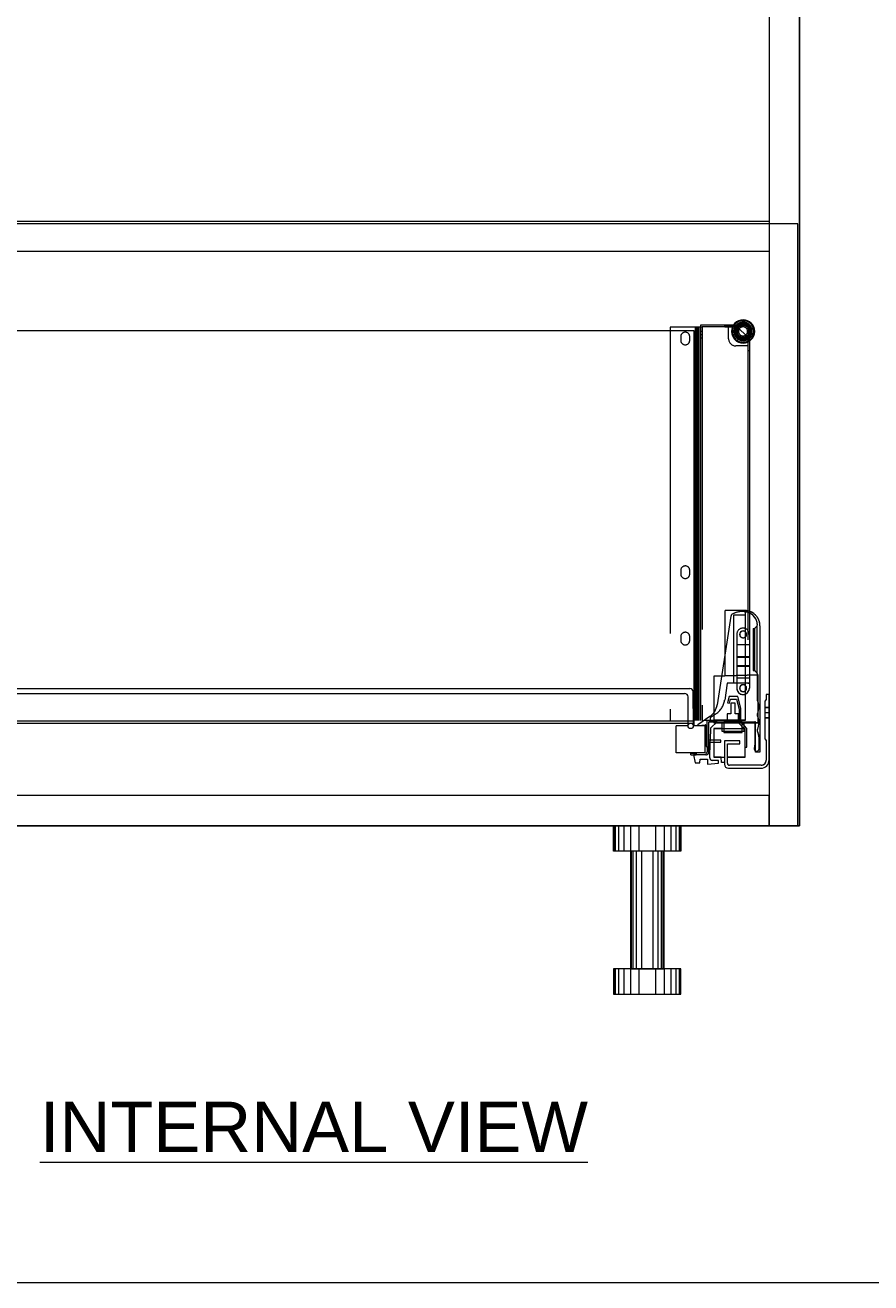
# Model space of a CAD drawing. Header units: millimetres. Extents: x 4065046 to 4134868, y -1476535 to -1460275.
# Drawn here: x 4079925 to 4080427, y -1463348 to -1462600 of the extents above; entities that cross this region are included whole.
import ezdxf

# ---------------------------------------------------------------- set-up
doc = ezdxf.new("R2010")
doc.units = ezdxf.units.MM
doc.header["$LTSCALE"] = 15
doc.linetypes.add('ACAD_ISO02W100', pattern=[15, 12, -3])
doc.linetypes.add('HIDDEN', pattern=[9.525, 6.35, -3.175])
for name, color, linetype in [('02___PRT_ALL_AXES', 7, 'Continuous'), ('BACK', 251, 'Continuous'), ('DEFAULT_2', 8, 'HIDDEN')]:
    doc.layers.add(name, color=color, linetype=linetype)
doc.styles.get("Standard").update_dxf_attribs({"font": 'arial.ttf'})

msp = doc.modelspace()

# ---------------------------------------------------------------- linework, layer by layer
at = {"linetype": 'Continuous', "lineweight": 20, "extrusion": (0, 1, 0)}
for p, q in [((4080323.1, -1462779.65), (4080308.1, -1462779.65)), ((4080308.1, -1462779.65), (4080308.1, -1462781.85)), ((4080323.1, -1462779.65), (4080323.1, -1463013.63)), ((4080323.7, -1462779.65), (4080323.1, -1462779.65)), ((4080323.7, -1462779.65), (4080323.7, -1463013.63)), ((4080324.5, -1462779.65), (4080323.7, -1462779.65)), ((4080325.1, -1462779.65), (4080324.5, -1462779.65)), ((4080324.5, -1462779.65), (4080324.5, -1463013.63)), ((4080325.1, -1462779.65), (4080325.1, -1463013.63)), ((4080326.1, -1462779.65), (4080325.1, -1462779.65)), ((4080326.1, -1462778.45), (4080326.1, -1463013.63)), ((4080345.73, -1462778.45), (4080326.1, -1462778.45)), ((4080322.46, -1462781.85), (4079846.55, -1462781.85)), ((4080322.46, -1463016.85), (4080322.46, -1462781.85)), ((4080346.5, -1462782.25), (4080346.5, -1462782.25)), ((4080347.5, -1462782.25), (4080346.5, -1462782.25)), ((4080355.3, -1462788.02), (4080355.3, -1462949.74)), ((4080355.5, -1462782.25), (4080356.5, -1462782.25)), ((4080356.5, -1462782.25), (4080356.5, -1462782.25)), ((4080344.29, -1462951.5), (4080336.13, -1463004.27)), ((4080358.5, -1462983.86), (4080358.5, -1462958.86)), ((4080358.65, -1462958.51), (4080359.71, -1462957.45)), ((4080359.7, -1462957.46), (4080359.71, -1462957.45)), ((4080359.7, -1462957.46), (4080359.7, -1462985.27)), ((4080359.71, -1462957.45), (4080359.71, -1462957.45)), ((4080360, -1462956.74), (4080360, -1462956.74)), ((4080361.5, -1462957.27), (4080361.5, -1463032.47)), ((4080347.75, -1462962.43), (4080347.75, -1462994.43)), ((4080355.25, -1462962.43), (4080355.25, -1462994.43)), ((4080359.71, -1462985.28), (4080358.65, -1462984.22)), ((4080360, -1463001.53), (4080360, -1462985.99)), ((4080365.2, -1463001.14), (4080364.5, -1463002.14)), ((4080364.5, -1463002.14), (4080364.5, -1463024.6)), ((4080365.2, -1462998.17), (4080365.2, -1463001.14)), ((4080367, -1462998.17), (4080365.2, -1462998.17)), ((4080367, -1463037.07), (4080367, -1462998.17)), ((4080331.65, -1463011.34), (4080324.63, -1463016.12)), ((4080360, -1463010.73), (4080360, -1463009.8)), ((4080360.03, -1463009.68), (4080360.03, -1463009.68)), ((4080361, -1463005.66), (4080361, -1463005.66)), ((4080324.5, -1463016.36), (4080324.5, -1463016.36)), ((4080324.83, -1463016.66), (4080328.96, -1463016.28)), ((4080324.83, -1463016.66), (4080328.96, -1463016.28)), ((4080324.83, -1463016.66), (4080324.83, -1463016.66)), ((4080328.96, -1463016.28), (4080328.96, -1463016.28)), ((4080328.96, -1463033.03), (4080328.96, -1463017.03)), ((4080329.5, -1463016.78), (4080329.5, -1463029.18)), ((4080331.2, -1463032.23), (4080331.2, -1463014.43)), ((4080331.2, -1463014.43), (4080358.4, -1463014.43)), ((4080336.11, -1463014.43), (4080331.2, -1463014.43)), ((4080332.05, -1463025.43), (4080332.31, -1463018.05)), ((4080332.31, -1463018.05), (4080336.11, -1463014.43)), ((4080332.31, -1463018.05), (4080336.11, -1463014.43)), ((4080334.1, -1463018.42), (4080334.1, -1463035.52)), ((4080338.82, -1463018.42), (4080334.1, -1463018.42)), ((4080339.49, -1463014.97), (4080335.54, -1463014.97)), ((4080335.54, -1463014.97), (4080339.49, -1463014.97)), ((4080336.11, -1463014.43), (4080340, -1463014.43)), ((4080336.11, -1463014.43), (4080336.11, -1463014.43)), ((4080340, -1463014.81), (4080338.82, -1463015.18)), ((4080338.82, -1463015.18), (4080338.82, -1463019.92)), ((4080338.82, -1463019.92), (4080340, -1463019.92)), ((4080340, -1463014.43), (4080340, -1463020.72)), ((4080351, -1463014.43), (4080340, -1463014.43)), ((4080351, -1463020.72), (4080351, -1463014.43)), ((4080351, -1463014.43), (4080358.4, -1463014.43)), ((4080352.12, -1463015.18), (4080351, -1463014.83)), ((4080351, -1463019.92), (4080352.12, -1463019.92)), ((4080358.4, -1463014.97), (4080351.46, -1463014.97)), ((4080351.46, -1463014.97), (4080358.4, -1463014.97)), ((4080352.12, -1463019.92), (4080352.12, -1463015.18)), ((4080353.65, -1463018.37), (4080352.12, -1463016.66)), ((4080352.8, -1463018.42), (4080352.12, -1463018.42)), ((4080352.8, -1463035.52), (4080352.8, -1463018.42)), ((4080353.65, -1463029.42), (4080353.65, -1463018.37)), ((4080358.4, -1463014.43), (4080358.4, -1463027.57)), ((4080360, -1463019.93), (4080360, -1463019)), ((4080360.03, -1463018.88), (4080360.03, -1463018.88)), ((4080361, -1463014.86), (4080361, -1463014.86)), ((4080334.1, -1463025.43), (4080331.2, -1463025.43)), ((4080331.2, -1463026.43), (4080334.1, -1463026.43)), ((4080331.2, -1463026.43), (4080334.1, -1463026.43)), ((4080331.69, -1463035.78), (4080332.02, -1463026.43)), ((4080340, -1463020.72), (4080351, -1463020.72)), ((4080340, -1463020.72), (4080351, -1463020.72)), ((4080340.4, -1463025.67), (4080340.4, -1463039.57)), ((4080349.5, -1463025.67), (4080340.4, -1463025.67)), ((4080342.2, -1463027.47), (4080349.5, -1463027.47)), ((4080342.2, -1463039.07), (4080342.2, -1463027.47)), ((4080342.2, -1463027.47), (4080349.5, -1463027.47)), ((4080349.5, -1463027.47), (4080349.5, -1463025.67)), ((4080349.5, -1463027.47), (4080349.5, -1463027.47)), ((4080358.4, -1463027.57), (4080358.11, -1463030.26)), ((4080361, -1463030.41), (4080361, -1463024.06)), ((4080364.5, -1463024.6), (4080365.2, -1463025.6)), ((4080364.5, -1463024.6), (4080364.5, -1463024.6)), ((4080364.5, -1463024.6), (4080365.2, -1463025.6)), ((4080365.2, -1463025.6), (4080365.2, -1463037.27)), ((4080320.5, -1463034.03), (4080322.02, -1463034.03)), ((4080320.5, -1463034.03), (4080322.02, -1463034.03)), ((4080320.5, -1463034.03), (4080323.5, -1463034.03)), ((4080320.5, -1463034.03), (4080323.5, -1463034.03)), ((4080322.02, -1463034.03), (4080323.04, -1463038.73)), ((4080322.02, -1463034.03), (4080323.04, -1463038.73)), ((4080322.02, -1463034.03), (4080322.02, -1463034.03)), ((4080329.4, -1463034.03), (4080322.02, -1463034.03)), ((4080329.4, -1463034.03), (4080329.4, -1463034.03)), ((4080329.5, -1463029.18), (4080329.5, -1463029.18)), ((4080329.5, -1463029.18), (4080330.2, -1463029.18)), ((4080329.5, -1463029.18), (4080330.2, -1463029.18)), ((4080330.2, -1463029.18), (4080330.2, -1463032.23)), ((4080331.2, -1463032.23), (4080331.2, -1463032.23)), ((4080352.8, -1463029.42), (4080353.65, -1463029.42)), ((4080352.8, -1463029.42), (4080353.65, -1463029.42)), ((4080353.65, -1463029.42), (4080353.65, -1463029.42)), ((4080358.1, -1463030.41), (4080358.1, -1463030.41)), ((4080358.9, -1463032.47), (4080358.9, -1463031.71)), ((4080361.5, -1463032.47), (4080358.9, -1463032.47)), ((4080361.5, -1463032.47), (4080358.9, -1463032.47)), ((4080358.9, -1463032.47), (4080358.9, -1463032.47)), ((4080361, -1463030.41), (4080361, -1463030.41)), ((4080361.5, -1463032.47), (4080361.5, -1463032.47)), ((4080323.04, -1463038.73), (4080325.77, -1463038.73)), ((4080323.04, -1463038.73), (4080323.04, -1463038.73)), ((4080323.04, -1463038.73), (4080325.77, -1463038.73)), ((4080325.77, -1463038.73), (4080326, -1463036.73)), ((4080325.77, -1463038.73), (4080325.77, -1463038.73)), ((4080326, -1463036.73), (4080330.3, -1463036.73)), ((4080326, -1463036.73), (4080330.3, -1463036.73)), ((4080330.3, -1463036.73), (4080330.3, -1463039.53)), ((4080330.3, -1463039.53), (4080336.9, -1463039.07)), ((4080330.3, -1463039.53), (4080336.9, -1463039.07)), ((4080330.3, -1463039.53), (4080330.3, -1463039.53)), ((4080336.9, -1463037.33), (4080333.19, -1463037.33)), ((4080334.1, -1463035.52), (4080334.1, -1463035.52)), ((4080338.4, -1463035.52), (4080334.1, -1463035.52)), ((4080334.1, -1463035.52), (4080340.4, -1463035.52)), ((4080336.9, -1463039.07), (4080336.9, -1463037.33)), ((4080336.9, -1463039.07), (4080336.9, -1463039.07)), ((4080338.57, -1463038.67), (4080338.4, -1463035.52)), ((4080338.4, -1463035.52), (4080340.4, -1463035.52)), ((4080338.4, -1463035.52), (4080338.4, -1463035.52)), ((4080338.57, -1463038.67), (4080338.4, -1463035.52)), ((4080340.4, -1463038.67), (4080338.57, -1463038.67)), ((4080338.57, -1463038.67), (4080338.57, -1463038.67)), ((4080340.4, -1463038.67), (4080338.57, -1463038.67)), ((4080340.4, -1463039.57), (4080340.4, -1463039.57)), ((4080352.8, -1463035.52), (4080342.2, -1463035.52)), ((4080342.2, -1463035.52), (4080352.8, -1463035.52)), ((4080342.9, -1463042.07), (4080362, -1463042.07)), ((4080342.9, -1463042.07), (4080342.9, -1463042.07)), ((4080342.9, -1463042.07), (4080362, -1463042.07)), ((4080362.34, -1463040.27), (4080343.4, -1463040.27)), ((4080352.8, -1463035.52), (4080352.8, -1463035.52)), ((4080362, -1463042.07), (4080362, -1463042.07)), ((4080367, -1463037.07), (4080367, -1463037.07))]:
    msp.add_line(p, q, dxfattribs=at)
at = {"color": 251, "linetype": 'ACAD_ISO02W100', "lineweight": 20, "extrusion": (0, 1, 0)}
for p, q in [((4080323.1, -1462779.65), (4080323.1, -1463013.63)), ((4080323.9, -1462779.65), (4080323.9, -1463013.63)), ((4080340.72, -1462778.45), (4080326.1, -1462778.45)), ((4080327.1, -1462779.65), (4080326.1, -1462779.65)), ((4080340.72, -1462779.45), (4080327.1, -1462779.45)), ((4080348.08, -1462779.45), (4080327.1, -1462779.45)), ((4080327.1, -1462779.45), (4080327.1, -1463013.63)), ((4080340.72, -1462779.45), (4080340.72, -1462778.45)), ((4080340.72, -1462778.45), (4080345.7, -1462778.45)), ((4080340.72, -1462779.45), (4080345.7, -1462779.45)), ((4080342.9, -1462786.6), (4080342.9, -1462779.45)), ((4080342.9, -1462779.45), (4080346.77, -1462779.45)), ((4080345.7, -1462779.45), (4080345.7, -1462778.45)), ((4080345.7, -1462778.45), (4080347.08, -1462778.45)), ((4080345.7, -1462779.45), (4080348.08, -1462779.45)), ((4080347.08, -1462778.45), (4080345.73, -1462778.45)), ((4080346.77, -1462779.45), (4080346.77, -1462779.45)), ((4080347.08, -1462778.45), (4080347.08, -1462778.45)), ((4080348.08, -1462779.45), (4080347.08, -1462778.45)), ((4080347.08, -1462778.45), (4080355.3, -1462786.67)), ((4080348.08, -1462779.45), (4080348.08, -1462779.45)), ((4080308.1, -1462781.85), (4080308.1, -1463013.63)), ((4080314.45, -1462785.35), (4080314.45, -1462787.55)), ((4080319.75, -1462787.55), (4080319.75, -1462785.35)), ((4080327.1, -1462782.35), (4080326.1, -1462782.35)), ((4080327.1, -1462784.35), (4080326.1, -1462784.35)), ((4080327.1, -1462784.35), (4080326.1, -1462784.35)), ((4080327.1, -1462786.35), (4080326.1, -1462786.35)), ((4080342.9, -1462786.6), (4080342.9, -1462786.6)), ((4080345.12, -1462782.25), (4080344.59, -1462782.25)), ((4080346, -1462782.25), (4080346, -1462782.25)), ((4080347, -1462782.25), (4080347, -1462782.25)), ((4080347, -1462782.25), (4080347, -1462782.25)), ((4080347.8, -1462782.25), (4080347.8, -1462782.25)), ((4080348, -1462782.25), (4080348, -1462782.25)), ((4080348.8, -1462782.25), (4080348.8, -1462782.25)), ((4080354.2, -1462782.25), (4080354.2, -1462782.25)), ((4080355.3, -1462783.53), (4080354.3, -1462783.53)), ((4080355.3, -1462783.53), (4080354.3, -1462783.53)), ((4080355.3, -1462786.67), (4080354.3, -1462785.67)), ((4080354.3, -1462785.67), (4080354.3, -1462991.43)), ((4080355, -1462782.25), (4080355, -1462782.25)), ((4080355.2, -1462782.25), (4080355.2, -1462782.25)), ((4080355.3, -1462786.67), (4080355.3, -1462788.02)), ((4080356, -1462782.25), (4080356, -1462782.25)), ((4080356, -1462782.25), (4080356, -1462782.25)), ((4080357, -1462782.25), (4080357, -1462782.25)), ((4080357, -1462782.25), (4080357, -1462782.25)), ((4080357.88, -1462782.25), (4080358.41, -1462782.25)), ((4080347.15, -1462790.85), (4080347.15, -1462790.85)), ((4080354.3, -1462790.85), (4080347.15, -1462790.85)), ((4080354.3, -1462790.85), (4080347.15, -1462790.85)), ((4080355.3, -1462793.73), (4080354.3, -1462793.73)), ((4080355.3, -1462793.73), (4080354.3, -1462793.73)), ((4080314.45, -1462924.35), (4080314.45, -1462926.55)), ((4080319.75, -1462926.55), (4080319.75, -1462924.35)), ((4080344.29, -1462951.5), (4080336.13, -1463004.27)), ((4080352.48, -1462948.25), (4080340.9, -1462948.25)), ((4080340.9, -1462987.07), (4080340.9, -1462948.25)), ((4080344.29, -1462951.5), (4080344.29, -1462951.5)), ((4080345.03, -1462950.43), (4080345.03, -1462950.43)), ((4080345.9, -1462950.86), (4080352.9, -1462950.86)), ((4080345.9, -1462991.15), (4080345.9, -1462950.86)), ((4080345.9, -1462950.86), (4080352.9, -1462950.86)), ((4080352.9, -1462948.26), (4080352.9, -1462949.03)), ((4080352.9, -1463013.43), (4080352.9, -1462949.03)), ((4080354.33, -1462949.37), (4080354.33, -1462949.37)), ((4080355.3, -1462949.74), (4080355.3, -1462991.43)), ((4080357.5, -1462958.86), (4080358.5, -1462958.86)), ((4080357.5, -1462958.86), (4080358.5, -1462958.86)), ((4080357.5, -1462958.86), (4080357.5, -1462964.36)), ((4080359.7, -1462957.46), (4080358.65, -1462958.51)), ((4080358.65, -1462958.51), (4080359.7, -1462957.46)), ((4080358.65, -1462958.51), (4080358.65, -1462958.51)), ((4080360, -1462956.7), (4080360, -1462956.7)), ((4080314.45, -1462963.81), (4080314.45, -1462966.01)), ((4080319.75, -1462966.01), (4080319.75, -1462963.81)), ((4080349.5, -1462962.43), (4080349.4, -1462962.43)), ((4080349.5, -1462962.43), (4080349.5, -1462962.43)), ((4080353.5, -1462962.43), (4080353.5, -1462962.43)), ((4080353.5, -1462962.43), (4080353.6, -1462962.43)), ((4080357.5, -1462963.36), (4080358.5, -1462963.36)), ((4080357.5, -1462963.36), (4080358.5, -1462963.36)), ((4080357.5, -1462964.36), (4080358.5, -1462964.36)), ((4080357.5, -1462964.36), (4080357.5, -1462969.36)), ((4080357.5, -1462964.36), (4080358.5, -1462964.36)), ((4080358.5, -1462964.36), (4080357.5, -1462964.36)), ((4080347.75, -1462968.53), (4080355.25, -1462968.53)), ((4080347.75, -1462968.53), (4080355.25, -1462968.53)), ((4080357.5, -1462969.36), (4080357.5, -1462979.03)), ((4080357.5, -1462969.36), (4080358.5, -1462969.36)), ((4080357.5, -1462970.86), (4080358.5, -1462970.86)), ((4080357.5, -1462970.86), (4080358.5, -1462970.86)), ((4080357.5, -1462970.86), (4080358.5, -1462970.86)), ((4080357.5, -1462970.86), (4080358.5, -1462970.86)), ((4080347.75, -1462975.49), (4080355.25, -1462975.49)), ((4080347.75, -1462976), (4080355.25, -1462976)), ((4080347.75, -1462980.87), (4080355.25, -1462980.87)), ((4080347.75, -1462981.38), (4080355.25, -1462981.38)), ((4080357.5, -1462977.88), (4080358.5, -1462977.88)), ((4080357.5, -1462979.03), (4080358.5, -1462979.03)), ((4080357.5, -1462979.03), (4080357.5, -1462980.86)), ((4080357.5, -1462980.86), (4080358.5, -1462980.86)), ((4080357.5, -1462980.86), (4080358.5, -1462980.86)), ((4080357.5, -1462980.86), (4080357.5, -1462983.86)), ((4080334.2, -1462987.3), (4080360.5, -1462986.38)), ((4080340.9, -1462987.07), (4080334.2, -1462987.3)), ((4080334.2, -1462987.3), (4080334.2, -1463013.43)), ((4080360.5, -1462986.38), (4080340.9, -1462987.07)), ((4080347.75, -1462988.33), (4080355.25, -1462988.33)), ((4080347.75, -1462988.33), (4080355.25, -1462988.33)), ((4080357.5, -1462983.86), (4080358.5, -1462983.86)), ((4080357.5, -1462983.86), (4080358.5, -1462983.86)), ((4080357.5, -1462983.86), (4080357.5, -1462983.86)), ((4080358.5, -1462983.86), (4080358.5, -1462983.86)), ((4080359.71, -1462985.28), (4080358.65, -1462984.22)), ((4080358.65, -1462984.22), (4080358.65, -1462984.22)), ((4080358.65, -1462984.22), (4080359.7, -1462985.27)), ((4080359.7, -1462985.27), (4080359.7, -1462985.27)), ((4080359.71, -1462985.28), (4080359.71, -1462985.28)), ((4080360.5, -1463014.97), (4080360.5, -1462986.38)), ((4080342.13, -1462991.43), (4080340.55, -1463001.61)), ((4080355.3, -1462991.43), (4080342.13, -1462991.43)), ((4080345.9, -1462991.15), (4080345.9, -1462991.15)), ((4080345.9, -1462991.15), (4080352.9, -1462991.15)), ((4080345.9, -1462991.15), (4080352.9, -1462991.15)), ((4080347.75, -1462994.43), (4080347.75, -1462994.43)), ((4080349.5, -1462994.43), (4080349.4, -1462994.43)), ((4080349.5, -1462994.43), (4080349.5, -1462994.43)), ((4080353.5, -1462994.43), (4080353.5, -1462994.43)), ((4080353.5, -1462994.43), (4080353.6, -1462994.43)), ((4080354.3, -1462991.43), (4080354.3, -1462991.43)), ((4080354.3, -1462991.43), (4080355.3, -1462991.43)), ((4080355.25, -1462994.43), (4080355.25, -1462994.43)), ((4080355.3, -1462991.43), (4080355.3, -1462991.43)), ((4080336.13, -1463004.27), (4080336.13, -1463004.27)), ((4080343.27, -1462999.42), (4080342.28, -1463003.12)), ((4080343.27, -1462999.42), (4080342.28, -1463003.12)), ((4080342.28, -1463003.12), (4080342.28, -1463003.12)), ((4080342.28, -1463003.12), (4080343.37, -1463003.42)), ((4080342.28, -1463003.12), (4080343.37, -1463003.42)), ((4080343.27, -1462999.42), (4080343.27, -1462999.42)), ((4080348.43, -1462999.42), (4080343.27, -1462999.42)), ((4080348.43, -1462999.42), (4080343.27, -1462999.42)), ((4080343.37, -1463003.42), (4080344.04, -1463000.92)), ((4080343.37, -1463003.42), (4080344.04, -1463000.92)), ((4080343.37, -1463003.42), (4080343.37, -1463003.42)), ((4080344.04, -1463000.92), (4080344.04, -1463000.92)), ((4080344.04, -1463000.92), (4080347.67, -1463000.92)), ((4080344.04, -1463000.92), (4080347.67, -1463000.92)), ((4080346.7, -1463003.32), (4080344.2, -1463003.32)), ((4080346.7, -1463003.32), (4080344.2, -1463003.32)), ((4080344.2, -1463003.32), (4080344.2, -1463009.64)), ((4080346.7, -1463009.64), (4080346.7, -1463003.32)), ((4080347.67, -1463000.92), (4080347.67, -1463000.92)), ((4080347.67, -1463000.92), (4080349.25, -1463006.84)), ((4080347.67, -1463000.92), (4080349.25, -1463006.84)), ((4080348.43, -1462999.42), (4080348.43, -1462999.42)), ((4080350.25, -1463006.21), (4080348.43, -1462999.42)), ((4080350.25, -1463006.21), (4080348.43, -1462999.42)), ((4080360, -1463001.53), (4080360, -1463001.53)), ((4080360.03, -1463001.64), (4080360.03, -1463001.64)), ((4080365.2, -1463001.14), (4080364.5, -1463002.14)), ((4080367, -1462998.17), (4080365.2, -1462998.17)), ((4080365.2, -1463001.14), (4080365.2, -1463001.14)), ((4080331.65, -1463011.34), (4080324.63, -1463016.12)), ((4080331.65, -1463011.34), (4080331.65, -1463011.34)), ((4080335.44, -1463009.69), (4080331.95, -1463012.06)), ((4080331.95, -1463012.06), (4080331.95, -1463013.63)), ((4080344.2, -1463009.64), (4080342.08, -1463009.64)), ((4080344.2, -1463009.64), (4080342.08, -1463009.64)), ((4080342.08, -1463009.64), (4080342.08, -1463014.15)), ((4080344.2, -1463009.64), (4080344.2, -1463009.64)), ((4080346.7, -1463009.64), (4080346.7, -1463009.64)), ((4080348.76, -1463009.64), (4080346.7, -1463009.64)), ((4080348.76, -1463009.64), (4080346.7, -1463009.64)), ((4080348.76, -1463014.12), (4080348.76, -1463009.64)), ((4080349.25, -1463006.84), (4080349.25, -1463015.45)), ((4080350.25, -1463012.99), (4080350.25, -1463006.21)), ((4080360, -1463010.73), (4080360, -1463010.73)), ((4080360.03, -1463010.84), (4080360.03, -1463010.84)), ((4080364.5, -1463005.82), (4080367, -1463005.82)), ((4080364.5, -1463005.82), (4080367, -1463005.82)), ((4080364.5, -1463005.82), (4080367, -1463005.82)), ((4080364.5, -1463005.82), (4080367, -1463005.82)), ((4080364.5, -1463005.82), (4080367, -1463005.82)), ((4080364.5, -1463005.82), (4080367, -1463005.82)), ((4080364.5, -1463005.82), (4080367, -1463005.82)), ((4080364.5, -1463005.82), (4080367, -1463005.82)), ((4080364.5, -1463005.82), (4080367, -1463005.82)), ((4080364.5, -1463005.82), (4080367, -1463005.82)), ((4080364.5, -1463005.82), (4080367, -1463005.82)), ((4080364.5, -1463005.82), (4080367, -1463005.82)), ((4080367, -1463005.82), (4080364.5, -1463005.82)), ((4080367, -1463005.82), (4080364.5, -1463005.82)), ((4080367, -1463005.82), (4080364.5, -1463005.82)), ((4080367, -1463005.82), (4080364.5, -1463005.82)), ((4080367, -1463005.82), (4080364.5, -1463005.82)), ((4080367, -1463005.82), (4080364.5, -1463005.82)), ((4080367, -1463005.82), (4080364.5, -1463005.82)), ((4080367, -1463005.82), (4080364.5, -1463005.82)), ((4080367, -1463005.82), (4080364.5, -1463005.82)), ((4080367, -1463005.82), (4080364.5, -1463005.82)), ((4080367, -1463005.82), (4080364.5, -1463005.82)), ((4080367, -1463005.82), (4080364.5, -1463005.82)), ((4080367, -1463005.82), (4080364.5, -1463005.82)), ((4080367, -1463005.82), (4080364.5, -1463005.82)), ((4080367, -1463005.82), (4080364.5, -1463005.82)), ((4080364.5, -1463008.97), (4080367, -1463008.97)), ((4080364.5, -1463008.97), (4080367, -1463008.97)), ((4080364.5, -1463008.97), (4080367, -1463008.97)), ((4080364.5, -1463008.97), (4080367, -1463008.97)), ((4080364.5, -1463012.12), (4080367, -1463012.12)), ((4080364.5, -1463012.12), (4080367, -1463012.12)), ((4080364.5, -1463012.12), (4080367, -1463012.12)), ((4080364.5, -1463012.12), (4080367, -1463012.12)), ((4080364.5, -1463012.12), (4080367, -1463012.12)), ((4080364.5, -1463012.12), (4080367, -1463012.12)), ((4080364.5, -1463012.12), (4080367, -1463012.12)), ((4080364.5, -1463012.12), (4080367, -1463012.12)), ((4080364.5, -1463012.12), (4080367, -1463012.12)), ((4080364.5, -1463012.12), (4080367, -1463012.12)), ((4080364.5, -1463012.12), (4080367, -1463012.12)), ((4080364.5, -1463012.12), (4080367, -1463012.12)), ((4080367, -1463012.12), (4080364.5, -1463012.12)), ((4080367, -1463012.12), (4080364.5, -1463012.12)), ((4080367, -1463012.12), (4080364.5, -1463012.12)), ((4080367, -1463012.12), (4080364.5, -1463012.12)), ((4080367, -1463012.12), (4080364.5, -1463012.12)), ((4080367, -1463012.12), (4080364.5, -1463012.12)), ((4080367, -1463012.12), (4080364.5, -1463012.12)), ((4080367, -1463012.12), (4080364.5, -1463012.12)), ((4080367, -1463012.12), (4080364.5, -1463012.12)), ((4080367, -1463012.12), (4080364.5, -1463012.12)), ((4080367, -1463012.12), (4080364.5, -1463012.12)), ((4080367, -1463012.12), (4080364.5, -1463012.12)), ((4080367, -1463012.12), (4080364.5, -1463012.12)), ((4080367, -1463012.12), (4080364.5, -1463012.12)), ((4080367, -1463012.12), (4080364.5, -1463012.12)), ((4080324.63, -1463016.12), (4080324.63, -1463016.12)), ((4080331.95, -1463013.63), (4080328.29, -1463013.63)), ((4080330.2, -1463029.18), (4080330.2, -1463013.43)), ((4080330.2, -1463013.43), (4080352.9, -1463013.43)), ((4080330.2, -1463013.43), (4080334.2, -1463013.43)), ((4080334.2, -1463014.43), (4080331.2, -1463014.43)), ((4080336.11, -1463014.43), (4080331.2, -1463014.43)), ((4080334.1, -1463018.42), (4080352.8, -1463018.42)), ((4080352.9, -1463013.43), (4080334.2, -1463013.43)), ((4080334.2, -1463013.43), (4080334.2, -1463014.43)), ((4080334.2, -1463014.43), (4080334.2, -1463014.97)), ((4080334.2, -1463014.43), (4080336.11, -1463014.43)), ((4080335.54, -1463014.97), (4080334.2, -1463014.97)), ((4080334.2, -1463014.97), (4080335.54, -1463014.97)), ((4080334.2, -1463014.97), (4080334.2, -1463014.97)), ((4080342.08, -1463014.15), (4080338.82, -1463015.18)), ((4080338.82, -1463018.42), (4080352.12, -1463018.42)), ((4080351.46, -1463014.97), (4080339.49, -1463014.97)), ((4080339.49, -1463014.97), (4080351.46, -1463014.97)), ((4080342.08, -1463014.15), (4080340, -1463014.81)), ((4080340, -1463014.43), (4080351, -1463014.43)), ((4080351, -1463014.43), (4080340, -1463014.43)), ((4080340, -1463019.92), (4080351, -1463019.92)), ((4080342.08, -1463014.15), (4080342.08, -1463014.15)), ((4080351, -1463014.83), (4080348.76, -1463014.12)), ((4080352.12, -1463015.18), (4080348.76, -1463014.12)), ((4080348.76, -1463014.12), (4080348.76, -1463014.12)), ((4080349.25, -1463015.45), (4080351.94, -1463018.42)), ((4080349.25, -1463015.45), (4080349.25, -1463015.45)), ((4080349.25, -1463015.45), (4080351.94, -1463018.42)), ((4080350.25, -1463012.99), (4080350.25, -1463012.99)), ((4080350.53, -1463014.89), (4080350.25, -1463012.99)), ((4080350.53, -1463014.89), (4080350.25, -1463012.99)), ((4080350.53, -1463014.89), (4080350.53, -1463014.89)), ((4080352.12, -1463016.66), (4080350.53, -1463014.89)), ((4080353.65, -1463018.37), (4080350.53, -1463014.89)), ((4080351.94, -1463018.42), (4080352.8, -1463018.42)), ((4080351.94, -1463018.42), (4080352.8, -1463018.42)), ((4080351.94, -1463018.42), (4080351.94, -1463018.42)), ((4080352.9, -1463013.43), (4080352.9, -1463013.43)), ((4080358.4, -1463014.43), (4080358.9, -1463014.43)), ((4080358.9, -1463014.43), (4080358.4, -1463014.43)), ((4080360.5, -1463014.97), (4080358.4, -1463014.97)), ((4080358.4, -1463014.97), (4080358.9, -1463014.97)), ((4080358.9, -1463031.71), (4080358.9, -1463014.43)), ((4080358.9, -1463014.97), (4080360.5, -1463014.97)), ((4080360, -1463019.93), (4080360, -1463019.93)), ((4080360.03, -1463020.04), (4080360.03, -1463020.04)), ((4080360.5, -1463014.97), (4080360.5, -1463014.97)), ((4080338.2, -1463025.43), (4080331.2, -1463025.43)), ((4080332.02, -1463026.43), (4080332.05, -1463025.43)), ((4080338.2, -1463025.43), (4080334.1, -1463025.43)), ((4080334.1, -1463026.43), (4080338.2, -1463026.43)), ((4080334.1, -1463026.43), (4080338.2, -1463026.43)), ((4080338.2, -1463026.43), (4080338.2, -1463025.43)), ((4080338.2, -1463026.43), (4080338.2, -1463026.43)), ((4080349.5, -1463025.67), (4080340.4, -1463025.67)), ((4080358.4, -1463027.57), (4080358.11, -1463030.26)), ((4080358.4, -1463027.57), (4080358.4, -1463027.57)), ((4080320.5, -1463034.03), (4080320.5, -1463033.03)), ((4080320.5, -1463033.03), (4080323.5, -1463033.03)), ((4080320.5, -1463033.03), (4080323.5, -1463033.03)), ((4080320.5, -1463033.03), (4080323.5, -1463033.03)), ((4080320.5, -1463033.03), (4080323.5, -1463033.03)), ((4080329.4, -1463034.03), (4080322.02, -1463034.03)), ((4080329.4, -1463034.03), (4080322.02, -1463034.03)), ((4080322.02, -1463034.03), (4080323.5, -1463034.03)), ((4080322.02, -1463034.03), (4080323.5, -1463034.03)), ((4080323.5, -1463033.03), (4080323.5, -1463034.03)), ((4080323.5, -1463034.03), (4080323.5, -1463034.03)), ((4080323.5, -1463034.03), (4080323.5, -1463034.03)), ((4080323.5, -1463034.03), (4080323.5, -1463034.03)), ((4080329.4, -1463033.03), (4080329.4, -1463033.03)), ((4080329.4, -1463034.03), (4080329.4, -1463034.03)), ((4080330.2, -1463032.23), (4080330.2, -1463032.23)), ((4080331.2, -1463032.23), (4080331.2, -1463032.23)), ((4080358.11, -1463030.26), (4080358.11, -1463030.26)), ((4080331.69, -1463035.83), (4080331.69, -1463035.83)), ((4080333.19, -1463037.33), (4080333.19, -1463037.33)), ((4080336.9, -1463037.33), (4080333.19, -1463037.33)), ((4080342.2, -1463039.07), (4080342.2, -1463039.07)), ((4080343.4, -1463040.27), (4080343.4, -1463040.27)), ((4080362.34, -1463040.27), (4080343.4, -1463040.27)), ((4080362.34, -1463040.27), (4080362.34, -1463040.27)), ((4080365.2, -1463037.27), (4080365.2, -1463037.27))]:
    msp.add_line(p, q, dxfattribs=at)
at = {"lineweight": 20}
for p, q in [((4079850.24, -1462994.55), (4080319.76, -1462994.55)), ((4079853.26, -1462997.55), (4080316.75, -1462997.55)), ((4080321.92, -1463016.85), (4080321.76, -1462996.54)), ((4080318.75, -1463016.85), (4080318.75, -1462999.55)), ((4079848.1, -1463015.27), (4080321.9, -1463015.27)), ((4079848.11, -1463013.77), (4080321.89, -1463013.77)), ((4080318.75, -1463016.85), (4080311.74, -1463016.85)), ((4080311.74, -1463032.85), (4080311.74, -1463016.85)), ((4080328.94, -1463016.85), (4080321.92, -1463016.85)), ((4080328.94, -1463032.85), (4080328.94, -1463016.85)), ((4080328.94, -1463032.85), (4080311.74, -1463032.85)), ((4080275, -1463076.32), (4080275, -1463091.32)), ((4080275.5, -1463076.32), (4080275.5, -1463091.32)), ((4080277.5, -1463076.32), (4080277.5, -1463091.32)), ((4080280.5, -1463076.32), (4080280.5, -1463091.32)), ((4080284.5, -1463076.32), (4080284.5, -1463091.32)), ((4080289.5, -1463076.32), (4080289.5, -1463091.32)), ((4080299.5, -1463076.32), (4080299.5, -1463091.32)), ((4080304.5, -1463076.32), (4080304.5, -1463091.32)), ((4080308.5, -1463076.32), (4080308.5, -1463091.32)), ((4080311.5, -1463076.32), (4080311.5, -1463091.32)), ((4080313.5, -1463076.32), (4080313.5, -1463091.32)), ((4080314, -1463091.32), (4080314, -1463076.32)), ((4080285, -1463091.32), (4080285, -1463161.32)), ((4080286, -1463091.32), (4080286, -1463161.32)), ((4080288, -1463091.32), (4080288, -1463161.32)), ((4080291, -1463091.32), (4080291, -1463161.32)), ((4080298, -1463161.32), (4080298, -1463091.32)), ((4080301, -1463161.32), (4080301, -1463091.32)), ((4080303, -1463161.32), (4080303, -1463091.32)), ((4080304, -1463161.32), (4080304, -1463091.32)), ((4080275, -1463161.32), (4080275, -1463176.32)), ((4080275.5, -1463161.32), (4080275.5, -1463176.32)), ((4080277.5, -1463161.32), (4080277.5, -1463176.32)), ((4080280.5, -1463161.32), (4080280.5, -1463176.32)), ((4080284.5, -1463161.32), (4080284.5, -1463176.32)), ((4080289.5, -1463161.32), (4080289.5, -1463176.32)), ((4080299.5, -1463161.32), (4080299.5, -1463176.32)), ((4080304.5, -1463161.32), (4080304.5, -1463176.32)), ((4080308.5, -1463161.32), (4080308.5, -1463176.32)), ((4080311.5, -1463161.32), (4080311.5, -1463176.32)), ((4080313.5, -1463161.32), (4080313.5, -1463176.32)), ((4080314, -1463176.32), (4080314, -1463161.32))]:
    msp.add_line(p, q, dxfattribs=at)
for points in [[(4078657.07, -1460794.11), (4082026.26, -1460794.11), (4082026.26, -1463348.07), (4078657.07, -1463348.07)], [(4079785, -1460996.32), (4080385, -1460996.32), (4080385, -1463076.32), (4079785, -1463076.32)], [(4080274.5, -1463076.32), (4080314.5, -1463076.32), (4080314.5, -1463091.32), (4080274.5, -1463091.32)], [(4080304.5, -1463161.32), (4080304.5, -1463091.32), (4080284.5, -1463091.32), (4080284.5, -1463161.32)], [(4080274.5, -1463176.32), (4080314.5, -1463176.32), (4080314.5, -1463161.32), (4080274.5, -1463161.32)]]:
    msp.add_lwpolyline(points, close=True, dxfattribs=at)
at = {"color": 6, "lineweight": 20}
msp.add_lwpolyline([(4079786, -1463076.32), (4080384, -1463076.32), (4080384, -1462718.32), (4079786, -1462718.32)], close=True, dxfattribs=at)
at = {"lineweight": 20}
msp.add_circle((4080320.33, -1463016.85), 1.58, dxfattribs=at)
at = {"linetype": 'Continuous', "lineweight": 20}
for centre, radius, start, end in [((4080351.5, -1462782.25), 6.91, 0, 180), ((4080351.5, -1462782.25), 5, 0, 180), ((4080351.5, -1462782.25), 4, 0, 180), ((4080351.5, -1462782.25), 6.91, 180, 0), ((4080351.5, -1462782.25), 5, 180, 0), ((4080351.5, -1462782.25), 5, 180, 0), ((4080351.5, -1462782.25), 4, 180, 0), ((4080345.78, -1462951.73), 1.5, 119.89267, 171.2), ((4080350.91, -1462960.66), 11.8, 73.17355, 119.89267), ((4080352.01, -1462957.03), 8, 2.35866, 73.17355), ((4080352.48, -1462957.27), 9.02, 0, 71.76976), ((4080359, -1462958.86), 0.5, 135, 180), ((4080359, -1462956.74), 1, 315, 0), ((4080359, -1462956.74), 1, 315, 0), ((4080359, -1462956.74), 1, 0, 2.35866), ((4080351.5, -1462962.43), 2.1, 0, 180), ((4080351.5, -1462962.43), 2.1, 180, 0), ((4080351.5, -1462962.43), 2, 0.00009, 179.99991), ((4080351.5, -1462962.43), 2, 0, 180), ((4080351.5, -1462962.43), 2, 180, 0), ((4080359, -1462983.86), 0.5, 180, 225), ((4080359, -1462985.99), 1, 0, 45), ((4080351.5, -1462994.43), 3.75, 180, 0), ((4080351.5, -1462994.43), 2.1, 0, 180), ((4080351.5, -1462994.43), 2.1, 180, 0), ((4080351.5, -1462994.43), 2, 0.00009, 179.99991), ((4080351.5, -1462994.43), 2, 0, 180), ((4080351.5, -1462994.43), 2, 180, 0), ((4080325.75, -1463002.66), 10.5, 304.2, 351.2), ((4080360.25, -1463001.53), 0.25, 180, 207.18917), ((4080352.2, -1463005.66), 8.8, 0, 27.18917), ((4080360.25, -1463009.8), 0.25, 152.81083, 180), ((4080360.25, -1463009.8), 0.25, 152.81083, 180), ((4080360.25, -1463010.73), 0.25, 180, 207.18917), ((4080352.2, -1463005.66), 8.8, 332.81083, 0), ((4080352.2, -1463005.66), 8.8, 332.81083, 0), ((4080352.2, -1463014.86), 8.8, 0, 27.18917), ((4080324.8, -1463016.36), 0.3, 124.2, 275.3), ((4080324.8, -1463016.36), 0.3, 180, 275.3), ((4080329, -1463016.78), 0.5, 0, 95.3), ((4080329, -1463016.78), 0.5, 0, 95.3), ((4080360.25, -1463019), 0.25, 152.81083, 180), ((4080360.25, -1463019), 0.25, 152.81083, 180), ((4080360.25, -1463019.93), 0.25, 180, 207.18917), ((4080352.2, -1463014.86), 8.8, 332.81083, 0), ((4080352.2, -1463014.86), 8.8, 332.81083, 0), ((4080352.2, -1463024.06), 8.8, 0, 27.18917), ((4080329.4, -1463032.23), 0.8, 270, 0), ((4080329.4, -1463032.23), 1.8, 270, 0), ((4080329.4, -1463032.23), 1.8, 270, 0), ((4080359.55, -1463030.41), 1.45, 173.81188, 0), ((4080359.55, -1463030.41), 1.45, 180, 243.44229), ((4080359.55, -1463030.41), 1.45, 243.44229, 0), ((4080333.19, -1463035.83), 1.5, 178, 270), ((4080333.19, -1463035.83), 1.5, 178, 179.99988), ((4080342.9, -1463039.57), 2.5, 180, 270), ((4080342.9, -1463039.57), 2.5, 180, 270), ((4080343.4, -1463039.07), 1.2, 180, 270), ((4080362, -1463037.07), 5, 270, 0), ((4080362, -1463037.07), 5, 270, 0), ((4080362.2, -1463037.27), 3, 272.60939, 0)]:
    msp.add_arc(centre, radius, start, end, dxfattribs=at)
at = {"color": 251, "linetype": 'ACAD_ISO02W100', "lineweight": 20}
for centre, radius, start, end in [((4080351.5, -1462782.25), 6.38, 0, 180), ((4080351.5, -1462782.25), 5.5, 0, 180), ((4080351.5, -1462782.25), 5.5, 0, 180), ((4080351.5, -1462782.25), 5, 0, 180), ((4080351.5, -1462782.25), 5.5, 300.60329, 149.39671), ((4080351.5, -1462782.25), 5.5, 300.60329, 149.39671), ((4080351.5, -1462782.25), 4.5, 0, 180), ((4080351.5, -1462782.25), 4.5, 0, 180), ((4080351.5, -1462782.25), 4.5, 0, 180), ((4080351.5, -1462782.25), 3.7, 0, 180), ((4080351.5, -1462782.25), 3.7, 0, 180), ((4080351.5, -1462782.25), 3.5, 0, 180), ((4080351.5, -1462782.25), 3.5, 0, 180), ((4080351.5, -1462782.25), 2.7, 0, 180), ((4080351.5, -1462782.25), 2.7, 0, 180), ((4080317.1, -1462785.35), 2.65, 0, 180), ((4080317.1, -1462787.55), 2.65, 180, 0), ((4080347.15, -1462786.6), 4.25, 180, 270), ((4080347.15, -1462786.6), 4.25, 180, 270), ((4080351.5, -1462782.25), 6.38, 180, 0), ((4080351.5, -1462782.25), 5.5, 180, 0), ((4080351.5, -1462782.25), 5.5, 180, 0), ((4080351.5, -1462782.25), 4.5, 180, 0), ((4080351.5, -1462782.25), 4.5, 180, 0), ((4080351.5, -1462782.25), 4.5, 180, 0), ((4080351.5, -1462782.25), 3.7, 180, 0), ((4080351.5, -1462782.25), 3.7, 180, 0), ((4080351.5, -1462782.25), 3.5, 180, 0), ((4080351.5, -1462782.25), 3.5, 180, 0), ((4080351.5, -1462782.25), 2.7, 180, 0), ((4080351.5, -1462782.25), 2.7, 180, 0), ((4080317.1, -1462924.35), 2.65, 0, 180), ((4080317.1, -1462926.55), 2.65, 180, 0), ((4080345.78, -1462951.73), 1.5, 119.89267, 171.2), ((4080350.91, -1462960.66), 11.8, 80.2826, 119.89267), ((4080352.48, -1462957.27), 9.02, 0, 90), ((4080352.48, -1462957.27), 9.02, 71.76976, 87.31544), ((4080350.91, -1462960.66), 11.8, 73.17355, 80.2826), ((4080352.01, -1462957.03), 8, 2.35866, 73.17355), ((4080351.5, -1462962.43), 3.75, 0, 180), ((4080351.5, -1462962.43), 3.75, 0, 180), ((4080359, -1462958.86), 0.5, 179.99725, 180), ((4080359, -1462958.86), 0.5, 179.98225, 180), ((4080359, -1462956.74), 1, 0, 2.35866), ((4080317.1, -1462963.81), 2.65, 0, 180), ((4080317.1, -1462966.01), 2.65, 180, 0), ((4080351.5, -1462962.43), 2, 180, 0), ((4080351.5, -1462962.43), 2, 179.99991, 180), ((4080351.5, -1462962.43), 2, 0, 0.00009), ((4080359, -1462983.86), 0.5, 180, 225), ((4080359, -1462983.86), 0.5, 180, 225), ((4080359, -1462985.99), 1, 0, 45), ((4080351.5, -1462994.43), 3.75, 180, 0), ((4080351.5, -1462994.43), 2, 179.99991, 180), ((4080351.5, -1462994.43), 2, 180, 0), ((4080351.5, -1462994.43), 2, 0, 0.00009), ((4080325.75, -1463002.66), 10.5, 304.2, 351.2), ((4080328.69, -1462999.76), 12, 304.2, 351.16), ((4080360.25, -1463001.53), 0.25, 180, 207.18917), ((4080352.2, -1463005.66), 8.8, 0, 27.18917), ((4080360.25, -1463010.73), 0.25, 180, 207.18917), ((4080352.2, -1463014.86), 8.8, 0, 27.18917), ((4080324.8, -1463016.36), 0.3, 124.2, 180), ((4080360.25, -1463019.93), 0.25, 180, 207.18917), ((4080352.2, -1463024.06), 8.8, 0, 27.18917), ((4080329.4, -1463032.23), 1.8, 270, 0), ((4080329.4, -1463032.23), 0.8, 270, 0), ((4080329.4, -1463032.23), 1.8, 270, 0), ((4080359.55, -1463030.41), 1.45, 173.81188, 180), ((4080333.19, -1463035.83), 1.5, 179.99988, 270), ((4080343.4, -1463039.07), 1.2, 180, 270), ((4080362.2, -1463037.27), 3, 272.60939, 0)]:
    msp.add_arc(centre, radius, start, end, dxfattribs=at)
at = {"lineweight": 20}
for centre, start in [((4080316.75, -1462999.55), 0), ((4080319.76, -1462996.55), 0.43057)]:
    msp.add_arc(centre, 2, start, 90, dxfattribs=at)
at = {"color": 251, "linetype": 'ACAD_ISO02W100', "lineweight": 20}
msp.add_rational_spline([(4080352.48, -1462948.25), (4080352.62, -1462948.25), (4080352.76, -1462948.25), (4080352.9, -1462948.26)], [1, 0.999817063602, 0.999817063602, 1], degree=3, dxfattribs=at)
at = {"layer": '02___PRT_ALL_AXES', "color": 8, "linetype": 'HIDDEN', "lineweight": 20}
msp.add_line((4080295, -1463076.32), (4080310, -1463076.32), dxfattribs=at)
at = {"layer": 'BACK', "color": 8, "linetype": 'HIDDEN', "lineweight": 20, "ltscale": 50}
msp.add_lwpolyline([(4079803.74, -1462716.66), (4080367, -1462716.66), (4080367, -1462734.66), (4079803.74, -1462734.66)], close=True, dxfattribs=at)
at = {"layer": 'DEFAULT_2', "color": 8, "linetype": 'HIDDEN', "lineweight": 20, "ltscale": 40}
for points in [[(4080385, -1460996.32), (4080367, -1460996.32), (4080367, -1463076.32), (4080385, -1463076.32)], [(4079803, -1463076.32), (4080367, -1463076.32), (4080367, -1463058.32), (4079803, -1463058.32)]]:
    msp.add_lwpolyline(points, close=True, dxfattribs=at)

# ---------------------------------------------------------------- texts
at = {"lineweight": 20, "insert": (4079933.28, -1463240.34), "char_height": 30, "width": 485.8935, "attachment_point": 1}
msp.add_mtext('{\\LINTERNAL VIEW}', dxfattribs=at)

doc.saveas('drawing.dxf')
